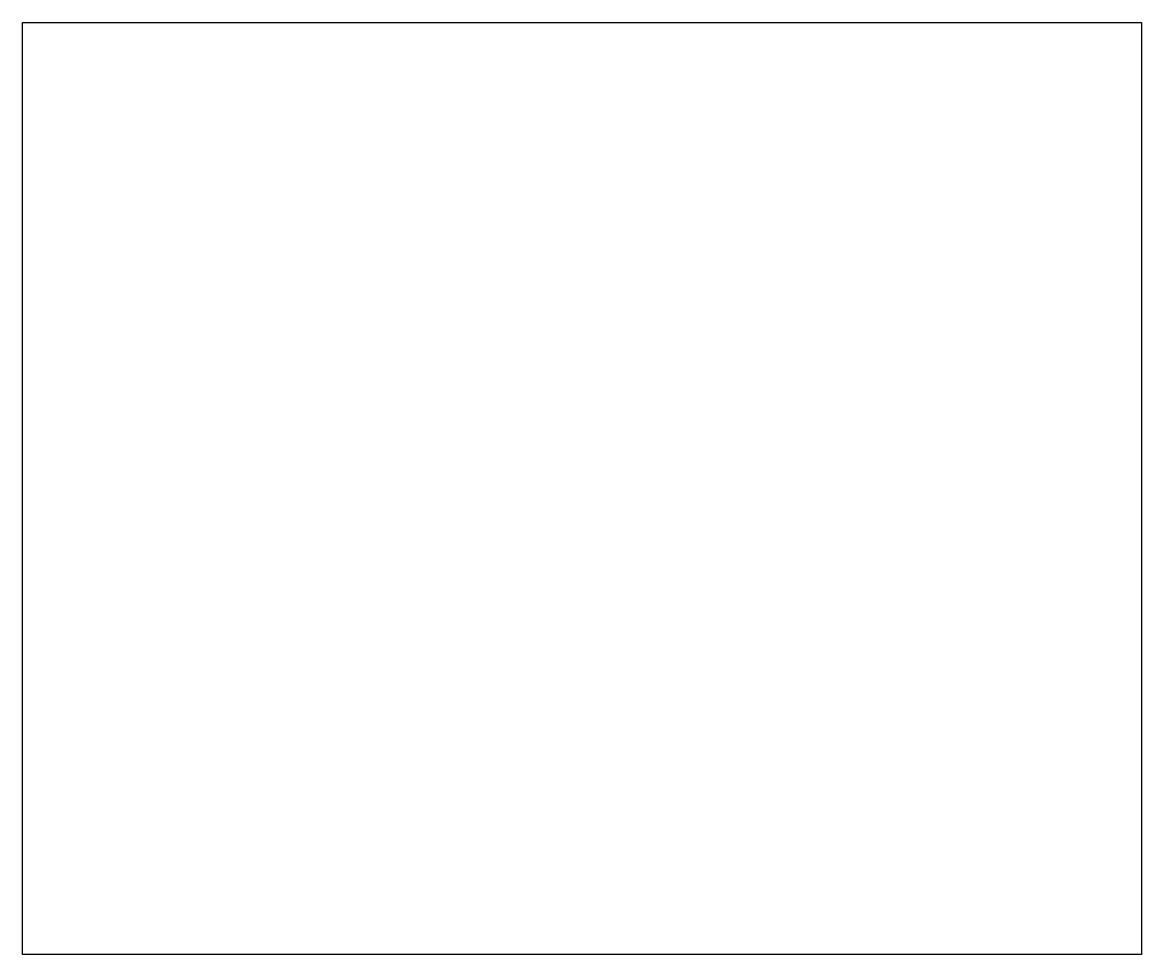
# Model space of a CAD drawing. Header units: millimetres. Extents: x 0 to 300, y 0 to 250.
import ezdxf

# ---------------------------------------------------------------- set-up
doc = ezdxf.new("R2010")
doc.units = ezdxf.units.MM
doc.header["$MEASUREMENT"] = 0

# ---------------------------------------------------------------- blocks, each defined once
blk = doc.blocks.new('MAC_P')
blk.add_lwpolyline([(0, 250), (300, 250), (300, 0), (0, 0)], close=True)

msp = doc.modelspace()

# ---------------------------------------------------------------- block references
msp.add_blockref('MAC_P', (0, 0))

doc.saveas('drawing.dxf')
